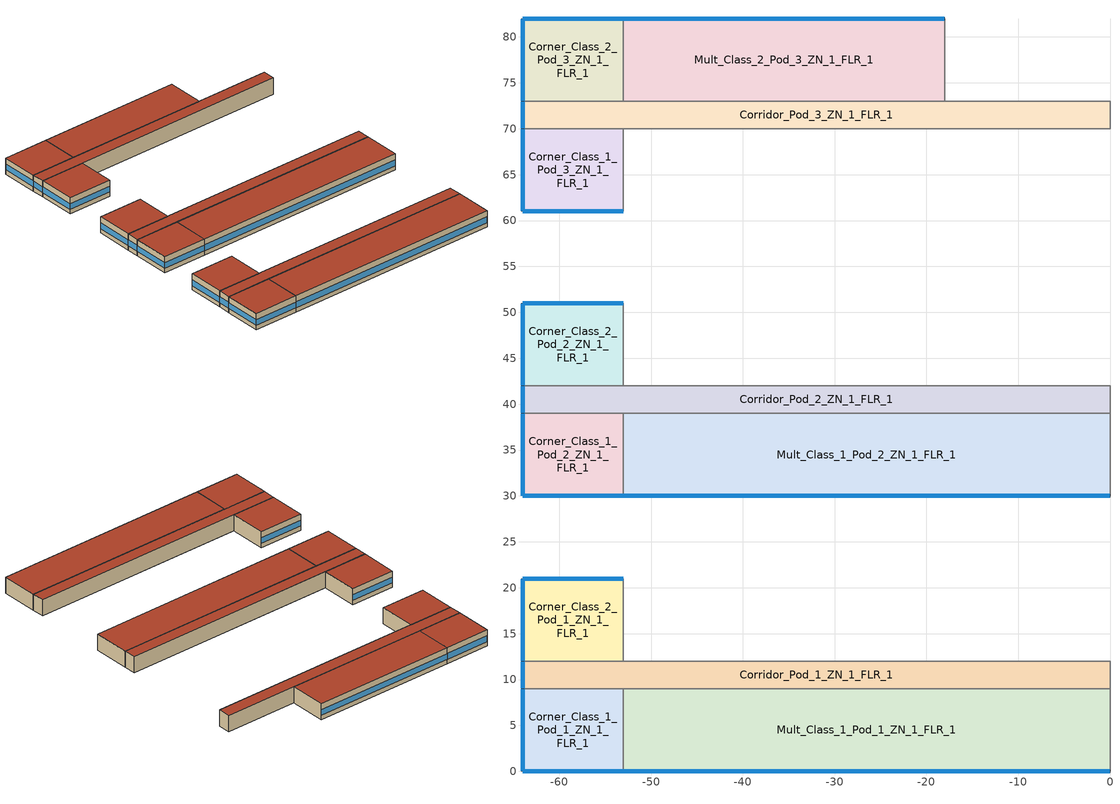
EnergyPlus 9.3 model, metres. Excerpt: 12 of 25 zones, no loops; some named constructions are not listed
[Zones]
Corner_Class_1_Pod_1_ZN_1_FLR_1
 floor ground (ext-slab): -64,9 -53,9 -53,0 -64,0 z0
 wall outside (Steel Frame Non-res Ext Wall): -64,9 -64,0 -53,0 z0:4
 wall to Mult_Class_1_Pod_1_ZN_1_FLR_1 (int-walls): -53,0 -53,9 z0:4
 wall to Corridor_Pod_1_ZN_1_FLR_1 (int-walls): -53,9 -64,9 z0:4
 window (Window Non-res Fixed): -63.95,0 -53.05,0 z1.1:2.51; -64,8.95 -64,0.05 z1.1:2.52
 roof outside (IEAD Non-res Roof): -64,0 -53,0 -53,9 -64,9 z4
Corner_Class_1_Pod_2_ZN_1_FLR_1
 floor ground (ext-slab): -64,39 -53,39 -53,30 -64,30 z0
 wall outside (Steel Frame Non-res Ext Wall): -64,39 -64,30 -53,30 z0:4
 wall to Mult_Class_1_Pod_2_ZN_1_FLR_1 (int-walls): -53,30 -53,39 z0:4
 wall to Corridor_Pod_2_ZN_1_FLR_1 (int-walls): -53,39 -64,39 z0:4
 window (Window Non-res Fixed): -63.95,30 -53.05,30 z1.1:2.51; -64,38.95 -64,30.05 z1.1:2.52
 roof outside (IEAD Non-res Roof): -64,30 -53,30 -53,39 -64,39 z4
Corner_Class_1_Pod_3_ZN_1_FLR_1
 floor ground (ext-slab): -64,70 -53,70 -53,61 -64,61 z0
 wall outside (Steel Frame Non-res Ext Wall): -64,70 -64,61 -53,61 z0:4
 wall to Mult_Class_1_Pod_3_ZN_1_FLR_1 (int-walls): -53,61 -53,70 z0:4
 wall to Corridor_Pod_3_ZN_1_FLR_1 (int-walls): -53,70 -64,70 z0:4
 window (Window Non-res Fixed): -63.95,61 -53.05,61 z1.1:2.51; -64,69.95 -64,61.05 z1.1:2.52
 roof outside (IEAD Non-res Roof): -64,61 -53,61 -53,70 -64,70 z4
Corner_Class_2_Pod_1_ZN_1_FLR_1
 floor ground (ext-slab): -64,21 -53,21 -53,12 -64,12 z0
 wall outside (Steel Frame Non-res Ext Wall): -53,21 -64,21 -64,12 z0:4
 wall to Corridor_Pod_1_ZN_1_FLR_1 (int-walls): -64,12 -53,12 z0:4
 wall to Mult_Class_2_Pod_1_ZN_1_FLR_1 (int-walls): -53,12 -53,21 z0:4
 window (Window Non-res Fixed): -53.05,21 -63.95,21 z1.1:2.51; -64,20.95 -64,12.05 z1.1:2.52
 roof outside (IEAD Non-res Roof): -64,12 -53,12 -53,21 -64,21 z4
Corner_Class_2_Pod_2_ZN_1_FLR_1
 floor ground (ext-slab): -64,51 -53,51 -53,42 -64,42 z0
 wall outside (Steel Frame Non-res Ext Wall): -53,51 -64,51 -64,42 z0:4
 wall to Corridor_Pod_2_ZN_1_FLR_1 (int-walls): -64,42 -53,42 z0:4
 wall to Mult_Class_2_Pod_2_ZN_1_FLR_1 (int-walls): -53,42 -53,51 z0:4
 window (Window Non-res Fixed): -53.05,51 -63.95,51 z1.1:2.51; -64,50.95 -64,42.05 z1.1:2.52
 roof outside (IEAD Non-res Roof): -64,42 -53,42 -53,51 -64,51 z4
Corner_Class_2_Pod_3_ZN_1_FLR_1
 floor ground (ext-slab): -64,82 -53,82 -53,73 -64,73 z0
 wall outside (Steel Frame Non-res Ext Wall): -53,82 -64,82 -64,73 z0:4
 wall to Corridor_Pod_3_ZN_1_FLR_1 (int-walls): -64,73 -53,73 z0:4
 wall to Mult_Class_2_Pod_3_ZN_1_FLR_1 (int-walls): -53,73 -53,82 z0:4
 window (Window Non-res Fixed): -53.05,82 -63.95,82 z1.1:2.51; -64,81.95 -64,73.05 z1.1:2.52
 roof outside (IEAD Non-res Roof): -64,73 -53,73 -53,82 -64,82 z4
Corridor_Pod_1_ZN_1_FLR_1
 floor ground (ext-slab): -64,12 0,12 0,9 -64,9 z0
 wall outside (Steel Frame Non-res Ext Wall): -64,12 -64,9 z0:4
 wall to Mult_Class_1_Pod_1_ZN_1_FLR_1 (int-walls): -53,9 0,9 z0:4
 wall to Main_Corridor_ZN_1_FLR_1 (int-walls): 0,9 0,12 z0:4
 wall to Mult_Class_2_Pod_1_ZN_1_FLR_1 (int-walls): 0,12 -53,12 z0:4
 window (Window Non-res Fixed): -64,11.95 -64,9.05 z1.1:2.55
 roof outside (IEAD Non-res Roof): -64,9 0,9 0,12 -64,12 z4
Corridor_Pod_2_ZN_1_FLR_1
 floor ground (ext-slab): -64,42 0,42 0,39 -64,39 z0
 wall outside (Steel Frame Non-res Ext Wall): -64,42 -64,39 z0:4
 wall to Mult_Class_1_Pod_2_ZN_1_FLR_1 (int-walls): -53,39 0,39 z0:4
 wall to Main_Corridor_ZN_1_FLR_1 (int-walls): 0,39 0,42 z0:4
 wall to Mult_Class_2_Pod_2_ZN_1_FLR_1 (int-walls): 0,42 -53,42 z0:4
 window (Window Non-res Fixed): -64,41.95 -64,39.05 z1.1:2.55
 roof outside (IEAD Non-res Roof): -64,39 0,39 0,42 -64,42 z4
Corridor_Pod_3_ZN_1_FLR_1
 floor ground (ext-slab): -64,73 0,73 0,70 -64,70 z0
 wall outside (Steel Frame Non-res Ext Wall): -64,73 -64,70 z0:4
 wall to Mult_Class_1_Pod_3_ZN_1_FLR_1 (int-walls): -53,70 0,70 z0:4
 wall to Library_Media_Center_ZN_1_FLR_1 (int-walls): 0,70 0,73 z0:4
 wall to Computer_Class_ZN_1_FLR_1 (int-walls): 0,73 -18,73 z0:4
 wall to Mult_Class_2_Pod_3_ZN_1_FLR_1 (int-walls): -18,73 -53,73 z0:4
 window (Window Non-res Fixed): -64,72.95 -64,70.05 z1.1:2.55
 roof outside (IEAD Non-res Roof): -64,70 0,70 0,73 -64,73 z4
Mult_Class_1_Pod_1_ZN_1_FLR_1
 floor ground (ext-slab): -53,9 0,9 0,0 -53,0 z0
 wall outside (Steel Frame Non-res Ext Wall): -53,0 0,0 z0:4
 wall to Lobby_ZN_1_FLR_1 (int-walls): 0,0 0,9 z0:4
 window (Window Non-res Fixed): -52.95,0 -0.05,0 z1.1:2.5
 roof outside (IEAD Non-res Roof): -53,0 0,0 0,9 -53,9 z4
Mult_Class_1_Pod_2_ZN_1_FLR_1
 floor ground (ext-slab): -53,39 0,39 0,30 -53,30 z0
 wall outside (Steel Frame Non-res Ext Wall): -53,30 0,30 z0:4
 wall to Main_Corridor_ZN_1_FLR_1 (int-walls): 0,30 0,39 z0:4
 window (Window Non-res Fixed): -52.95,30 -0.05,30 z1.1:2.5
 roof outside (IEAD Non-res Roof): -53,30 0,30 0,39 -53,39 z4
Mult_Class_2_Pod_3_ZN_1_FLR_1
 floor ground (ext-slab): -53,82 -18,82 -18,73 -53,73 z0
 wall outside (Steel Frame Non-res Ext Wall): -18,82 -53,82 z0:4
 wall to Computer_Class_ZN_1_FLR_1 (int-walls): -18,73 -18,82 z0:4
 window (Window Non-res Fixed): -18.05,82 -52.95,82 z1.1:2.5
 roof outside (IEAD Non-res Roof): -53,73 -18,73 -18,82 -53,82 z4
[EnergyManagementSystem:Program]
Calculate_Temperatures: Set TOTAL_COOL_V = 0.0; Set TOTAL_HEAT_V = 0.0; Set C_SET = 0.0; Set H_SET = 0.0; Set C_CUR = 0.0; Set H_CUR = 0.0; Set Total_V = 27484.00; Set Controlled_V = 27484.00; IF (BATH_ZN_1_FLR_1_H > 0); Set H_SET = H_SET + H1 * BATH_ZN_1_FLR_1_V; Set H_CUR = H_CUR + BATH_ZN_1_FLR_1_T * BATH_ZN_1_FLR_1_V; Set TOTAL_HEAT_V = TOTAL_HEAT_V + BATH_ZN_1_FLR_1_V; ENDIF; IF (BATH_ZN_1_FLR_1_C > 0); Set C_SET = C_SET + C1 * BATH_ZN_1_FLR_1_V; Set C_CUR = C_CUR + BATH_ZN_1_FLR_1_T * BATH_ZN_1_FLR_1_V; Set TOTAL_COOL_V = TOTAL_COOL_V + BATH_ZN_1_FLR_1_V; ENDIF; IF (CAFETERIA_ZN_1_FLR_1_H > 0); Set H_SET = H_SET + H2 * CAFETERIA_ZN_1_FLR_1_V; Set H_CUR = H_CUR + CAFETERIA_ZN_1_FLR_1_T * CAFETERIA_ZN_1_FLR_1_V; Set TOTAL_HEAT_V = TOTAL_HEAT_V + CAFETERIA_ZN_1_FLR_1_V; ENDIF; IF (CAFETERIA_ZN_1_FLR_1_C > 0); Set C_SET = C_SET + C2 * CAFETERIA_ZN_1_FLR_1_V; Set C_CUR = C_CUR + CAFETERIA_ZN_1_FLR_1_T * CAFETERIA_ZN_1_FLR_1_V; Set TOTAL_COOL_V = TOTAL_COOL_V + CAFETERIA_ZN_1_FLR_1_V; ENDIF; IF (COMPUTER_CLASS_ZN_1_FLR_1_H > 0); Set H_SET = H_SET + H2 * COMPUTER_CLASS_ZN_1_FLR_1_V; Set H_CUR = H_CUR + COMPUTER_CLASS_ZN_1_FLR_1_T * COMPUTER_CLASS_ZN_1_FLR_1_V; Set TOTAL_HEAT_V = TOTAL_HEAT_V + COMPUTER_CLASS_ZN_1_FLR_1_V; ENDIF; IF (COMPUTER_CLASS_ZN_1_FLR_1_C > 0); Set C_SET = C_SET + C2 * COMPUTER_CLASS_ZN_1_FLR_1_V; Set C_CUR = C_CUR + COMPUTER_CLASS_ZN_1_FLR_1_T * COMPUTER_CLASS_ZN_1_FLR_1_V; Set TOTAL_COOL_V = TOTAL_COOL_V + COMPUTER_CLASS_ZN_1_FLR_1_V; ENDIF; IF (CORNER_CLASS_1_POD_1_ZN_1_FLR_1_H > 0); Set H_SET = H_SET + H2 * CORNER_CLASS_1_POD_1_ZN_1_FLR_1_V; Set H_CUR = H_CUR + CORNER_CLASS_1_POD_1_ZN_1_FLR_1_T * CORNER_CLASS_1_POD_1_ZN_1_FLR_1_V; Set TOTAL_HEAT_V = TOTAL_HEAT_V + CORNER_CLASS_1_POD_1_ZN_1_FLR_1_V; ENDIF; IF (CORNER_CLASS_1_POD_1_ZN_1_FLR_1_C > 0); Set C_SET = C_SET + C2 * CORNER_CLASS_1_POD_1_ZN_1_FLR_1_V; Set C_CUR = C_CUR + CORNER_CLASS_1_POD_1_ZN_1_FLR_1_T * CORNER_CLASS_1_POD_1_ZN_1_FLR_1_V; Set TOTAL_COOL_V = TOTAL_COOL_V + CORNER_CLASS_1_POD_1_ZN_1_FLR_1_V; ENDIF; IF (CORNER_CLASS_1_POD_2_ZN_1_FLR_1_H > 0); Set H_SET = H_SET + H2 * CORNER_CLASS_1_POD_2_ZN_1_FLR_1_V; Set H_CUR = H_CUR + CORNER_CLASS_1_POD_2_ZN_1_FLR_1_T * CORNER_CLASS_1_POD_2_ZN_1_FLR_1_V; Set TOTAL_HEAT_V = TOTAL_HEAT_V + CORNER_CLASS_1_POD_2_ZN_1_FLR_1_V; ENDIF; IF (CORNER_CLASS_1_POD_2_ZN_1_FLR_1_C > 0); Set C_SET = C_SET + C2 * CORNER_CLASS_1_POD_2_ZN_1_FLR_1_V; Set C_CUR = C_CUR + CORNER_CLASS_1_POD_2_ZN_1_FLR_1_T * CORNER_CLASS_1_POD_2_ZN_1_FLR_1_V; Set TOTAL_COOL_V = TOTAL_COOL_V + CORNER_CLASS_1_POD_2_ZN_1_FLR_1_V; ENDIF; IF (CORNER_CLASS_1_POD_3_ZN_1_FLR_1_H > 0); Set H_SET = H_SET + H2 * CORNER_CLASS_1_POD_3_ZN_1_FLR_1_V; Set H_CUR = H_CUR + CORNER_CLASS_1_POD_3_ZN_1_FLR_1_T * CORNER_CLASS_1_POD_3_ZN_1_FLR_1_V; Set TOTAL_HEAT_V = TOTAL_HEAT_V + CORNER_CLASS_1_POD_3_ZN_1_FLR_1_V; ENDIF; IF (CORNER_CLASS_1_POD_3_ZN_1_FLR_1_C > 0); Set C_SET = C_SET + C2 * CORNER_CLASS_1_POD_3_ZN_1_FLR_1_V; Set C_CUR = C_CUR + CORNER_CLASS_1_POD_3_ZN_1_FLR_1_T * CORNER_CLASS_1_POD_3_ZN_1_FLR_1_V; Set TOTAL_COOL_V = TOTAL_COOL_V + CORNER_CLASS_1_POD_3_ZN_1_FLR_1_V; ENDIF; IF (CORNER_CLASS_2_POD_1_ZN_1_FLR_1_H > 0); Set H_SET = H_SET + H2 * CORNER_CLASS_2_POD_1_ZN_1_FLR_1_V; Set H_CUR = H_CUR + CORNER_CLASS_2_POD_1_ZN_1_FLR_1_T * CORNER_CLASS_2_POD_1_ZN_1_FLR_1_V; Set TOTAL_HEAT_V = TOTAL_HEAT_V + CORNER_CLASS_2_POD_1_ZN_1_FLR_1_V; ENDIF; IF (CORNER_CLASS_2_POD_1_ZN_1_FLR_1_C > 0); Set C_SET = C_SET + C2 * CORNER_CLASS_2_POD_1_ZN_1_FLR_1_V; Set C_CUR = C_CUR + CORNER_CLASS_2_POD_1_ZN_1_FLR_1_T * CORNER_CLASS_2_POD_1_ZN_1_FLR_1_V; Set TOTAL_COOL_V = TOTAL_COOL_V + CORNER_CLASS_2_POD_1_ZN_1_FLR_1_V; ENDIF; IF (CORNER_CLASS_2_POD_2_ZN_1_FLR_1_H > 0); Set H_SET = H_SET + H2 * CORNER_CLASS_2_POD_2_ZN_1_FLR_1_V; Set H_CUR = H_CUR + CORNER_CLASS_2_POD_2_ZN_1_FLR_1_T * CORNER_CLASS_2_POD_2_ZN_1_FLR_1_V; Set TOTAL_HEAT_V = TOTAL_HEAT_V + CORNER_CLASS_2_POD_2_ZN_1_FLR_1_V; ENDIF; IF (CORNER_CLASS_2_POD_2_ZN_1_FLR_1_C > 0); Set C_SET = C_SET + C2 * CORNER_CLASS_2_POD_2_ZN_1_FLR_1_V; Set C_CUR = C_CUR + CORNER_CLASS_2_POD_2_ZN_1_FLR_1_T * CORNER_CLASS_2_POD_2_ZN_1_FLR_1_V; Set TOTAL_COOL_V = TOTAL_COOL_V + CORNER_CLASS_2_POD_2_ZN_1_FLR_1_V; ENDIF; IF (CORNER_CLASS_2_POD_3_ZN_1_FLR_1_H > 0); Set H_SET = H_SET + H2 * CORNER_CLASS_2_POD_3_ZN_1_FLR_1_V; Set H_CUR = H_CUR + CORNER_CLASS_2_POD_3_ZN_1_FLR_1_T * CORNER_CLASS_2_POD_3_ZN_1_FLR_1_V; Set TOTAL_HEAT_V = TOTAL_HEAT_V + CORNER_CLASS_2_POD_3_ZN_1_FLR_1_V; ENDIF; IF (CORNER_CLASS_2_POD_3_ZN_1_FLR_1_C > 0); Set C_SET = C_SET + C2 * CORNER_CLASS_2_POD_3_ZN_1_FLR_1_V; Set C_CUR = C_CUR + CORNER_CLASS_2_POD_3_ZN_1_FLR_1_T * CORNER_CLASS_2_POD_3_ZN_1_FLR_1_V; Set TOTAL_COOL_V = TOTAL_COOL_V + CORNER_CLASS_2_POD_3_ZN_1_FLR_1_V; ENDIF; IF (CORRIDOR_POD_1_ZN_1_FLR_1_H > 0); Set H_SET = H_SET + H1 * CORRIDOR_POD_1_ZN_1_FLR_1_V; Set H_CUR = H_CUR + CORRIDOR_POD_1_ZN_1_FLR_1_T * CORRIDOR_POD_1_ZN_1_FLR_1_V; Set TOTAL_HEAT_V = TOTAL_HEAT_V + CORRIDOR_POD_1_ZN_1_FLR_1_V; ENDIF; IF (CORRIDOR_POD_1_ZN_1_FLR_1_C > 0); Set C_SET = C_SET + C1 * CORRIDOR_POD_1_ZN_1_FLR_1_V; Set C_CUR = C_CUR + CORRIDOR_POD_1_ZN_1_FLR_1_T * CORRIDOR_POD_1_ZN_1_FLR_1_V; Set TOTAL_COOL_V = TOTAL_COOL_V + CORRIDOR_POD_1_ZN_1_FLR_1_V; ENDIF; IF (CORRIDOR_POD_2_ZN_1_FLR_1_H > 0); Set H_SET = H_SET + H1 * CORRIDOR_POD_2_ZN_1_FLR_1_V; Set H_CUR = H_CUR + CORRIDOR_POD_2_ZN_1_FLR_1_T * CORRIDOR_POD_2_ZN_1_FLR_1_V; Set TOTAL_HEAT_V = TOTAL_HEAT_V + CORRIDOR_POD_2_ZN_1_FLR_1_V; ENDIF; IF (CORRIDOR_POD_2_ZN_1_FLR_1_C > 0); Set C_SET = C_SET + C1 * CORRIDOR_POD_2_ZN_1_FLR_1_V; Set C_CUR = C_CUR + CORRIDOR_POD_2_ZN_1_FLR_1_T * CORRIDOR_POD_2_ZN_1_FLR_1_V; Set TOTAL_COOL_V = TOTAL_COOL_V + CORRIDOR_POD_2_ZN_1_FLR_1_V; ENDIF; IF (CORRIDOR_POD_3_ZN_1_FLR_1_H > 0); Set H_SET = H_SET + H1 * CORRIDOR_POD_3_ZN_1_FLR_1_V; Set H_CUR = H_CUR + CORRIDOR_POD_3_ZN_1_FLR_1_T * CORRIDOR_POD_3_ZN_1_FLR_1_V; Set TOTAL_HEAT_V = TOTAL_HEAT_V + CORRIDOR_POD_3_ZN_1_FLR_1_V; ENDIF; IF (CORRIDOR_POD_3_ZN_1_FLR_1_C > 0); Set C_SET = C_SET + C1 * CORRIDOR_POD_3_ZN_1_FLR_1_V; Set C_CUR = C_CUR + CORRIDOR_POD_3_ZN_1_FLR_1_T * CORRIDOR_POD_3_ZN_1_FLR_1_V; Set TOTAL_COOL_V = TOTAL_COOL_V + CORRIDOR_POD_3_ZN_1_FLR_1_V; ENDIF; IF (GYM_ZN_1_FLR_1_H > 0); Set H_SET = H_SET + H2 * GYM_ZN_1_FLR_1_V; Set H_CUR = H_CUR + GYM_ZN_1_FLR_1_T * GYM_ZN_1_FLR_1_V; Set TOTAL_HEAT_V = TOTAL_HEAT_V + GYM_ZN_1_FLR_1_V; ENDIF; IF (GYM_ZN_1_FLR_1_C > 0); Set C_SET = C_SET + C2 * GYM_ZN_1_FLR_1_V; Set C_CUR = C_CUR + GYM_ZN_1_FLR_1_T * GYM_ZN_1_FLR_1_V; Set TOTAL_COOL_V = TOTAL_COOL_V + GYM_ZN_1_FLR_1_V; ENDIF; IF (KITCHEN_ZN_1_FLR_1_H > 0); Set H_SET = H_SET + H1 * KITCHEN_ZN_1_FLR_1_V; Set H_CUR = H_CUR + KITCHEN_ZN_1_FLR_1_T * KITCHEN_ZN_1_FLR_1_V; Set TOTAL_HEAT_V = TOTAL_HEAT_V + KITCHEN_ZN_1_FLR_1_V; ENDIF; IF (KITCHEN_ZN_1_FLR_1_C > 0); Set C_SET = C_SET + C1 * KITCHEN_ZN_1_FLR_1_V; Set C_CUR = C_CUR + KITCHEN_ZN_1_FLR_1_T * KITCHEN_ZN_1_FLR_1_V; Set TOTAL_COOL_V = TOTAL_COOL_V + KITCHEN_ZN_1_FLR_1_V; ENDIF; IF (LIBRARY_MEDIA_CENTER_ZN_1_FLR_1_H > 0); Set H_SET = H_SET + H2 * LIBRARY_MEDIA_CENTER_ZN_1_FLR_1_V; Set H_CUR = H_CUR + LIBRARY_MEDIA_CENTER_ZN_1_FLR_1_T * LIBRARY_MEDIA_CENTER_ZN_1_FLR_1_V; Set TOTAL_HEAT_V = TOTAL_HEAT_V + LIBRARY_MEDIA_CENTER_ZN_1_FLR_1_V; ENDIF; IF (LIBRARY_MEDIA_CENTER_ZN_1_FLR_1_C > 0); Set C_SET = C_SET + C2 * LIBRARY_MEDIA_CENTER_ZN_1_FLR_1_V; Set C_CUR = C_CUR + LIBRARY_MEDIA_CENTER_ZN_1_FLR_1_T * LIBRARY_MEDIA_CENTER_ZN_1_FLR_1_V; Set TOTAL_COOL_V = TOTAL_COOL_V + LIBRARY_MEDIA_CENTER_ZN_1_FLR_1_V; ENDIF; IF (LOBBY_ZN_1_FLR_1_H > 0); Set H_SET = H_SET + H2 * LOBBY_ZN_1_FLR_1_V; Set H_CUR = H_CUR + LOBBY_ZN_1_FLR_1_T * LOBBY_ZN_1_FLR_1_V; Set TOTAL_HEAT_V = TOTAL_HEAT_V + LOBBY_ZN_1_FLR_1_V; ENDIF; IF (LOBBY_ZN_1_FLR_1_C > 0); Set C_SET = C_SET + C2 * LOBBY_ZN_1_FLR_1_V; Set C_CUR = C_CUR + LOBBY_ZN_1_FLR_1_T * LOBBY_ZN_1_FLR_1_V; Set TOTAL_COOL_V = TOTAL_COOL_V + LOBBY_ZN_1_FLR_1_V; ENDIF; IF (MAIN_CORRIDOR_ZN_1_FLR_1_H > 0); Set H_SET = H_SET + H1 * MAIN_CORRIDOR_ZN_1_FLR_1_V; Set H_CUR = H_CUR + MAIN_CORRIDOR_ZN_1_FLR_1_T * MAIN_CORRIDOR_ZN_1_FLR_1_V; Set TOTAL_HEAT_V = TOTAL_HEAT_V + MAIN_CORRIDOR_ZN_1_FLR_1_V; ENDIF; IF (MAIN_CORRIDOR_ZN_1_FLR_1_C > 0); Set C_SET = C_SET + C1 * MAIN_CORRIDOR_ZN_1_FLR_1_V; Set C_CUR = C_CUR + MAIN_CORRIDOR_ZN_1_FLR_1_T * MAIN_CORRIDOR_ZN_1_FLR_1_V; Set TOTAL_COOL_V = TOTAL_COOL_V + MAIN_CORRIDOR_ZN_1_FLR_1_V; ENDIF; IF (MECH_ZN_1_FLR_1_H > 0); Set H_SET = H_SET + H1 * MECH_ZN_1_FLR_1_V; Set H_CUR = H_CUR + MECH_ZN_1_FLR_1_T * MECH_ZN_1_FLR_1_V; Set TOTAL_HEAT_V = TOTAL_HEAT_V + MECH_ZN_1_FLR_1_V; ENDIF; IF (MECH_ZN_1_FLR_1_C > 0); Set C_SET = C_SET + C1 * MECH_ZN_1_FLR_1_V; Set C_CUR = C_CUR + MECH_ZN_1_FLR_1_T * MECH_ZN_1_FLR_1_V; Set TOTAL_COOL_V = TOTAL_COOL_V + MECH_ZN_1_FLR_1_V; ENDIF; IF (MULT_CLASS_1_POD_1_ZN_1_FLR_1_H > 0); Set H_SET = H_SET + H2 * MULT_CLASS_1_POD_1_ZN_1_FLR_1_V; Set H_CUR = H_CUR + MULT_CLASS_1_POD_1_ZN_1_FLR_1_T * MULT_CLASS_1_POD_1_ZN_1_FLR_1_V; Set TOTAL_HEAT_V = TOTAL_HEAT_V + MULT_CLASS_1_POD_1_ZN_1_FLR_1_V; ENDIF; IF (MULT_CLASS_1_POD_1_ZN_1_FLR_1_C > 0); Set C_SET = C_SET + C2 * MULT_CLASS_1_POD_1_ZN_1_FLR_1_V; Set C_CUR = C_CUR + MULT_CLASS_1_POD_1_ZN_1_FLR_1_T * MULT_CLASS_1_POD_1_ZN_1_FLR_1_V; Set TOTAL_COOL_V = TOTAL_COOL_V + MULT_CLASS_1_POD_1_ZN_1_FLR_1_V; ENDIF; IF (MULT_CLASS_1_POD_2_ZN_1_FLR_1_H > 0); Set H_SET = H_SET + H2 * MULT_CLASS_1_POD_2_ZN_1_FLR_1_V; Set H_CUR = H_CUR + MULT_CLASS_1_POD_2_ZN_1_FLR_1_T * MULT_CLASS_1_POD_2_ZN_1_FLR_1_V; Set TOTAL_HEAT_V = TOTAL_HEAT_V + MULT_CLASS_1_POD_2_ZN_1_FLR_1_V; ENDIF; IF (MULT_CLASS_1_POD_2_ZN_1_FLR_1_C > 0); Set C_SET = C_SET + C2 * MULT_CLASS_1_POD_2_ZN_1_FLR_1_V; Set C_CUR = C_CUR + MULT_CLASS_1_POD_2_ZN_1_FLR_1_T * MULT_CLASS_1_POD_2_ZN_1_FLR_1_V; Set TOTAL_COOL_V = TOTAL_COOL_V + MULT_CLASS_1_POD_2_ZN_1_FLR_1_V; ENDIF; IF (MULT_CLASS_1_POD_3_ZN_1_FLR_1_H > 0); Set H_SET = H_SET + H2 * MULT_CLASS_1_POD_3_ZN_1_FLR_1_V; Set H_CUR = H_CUR + MULT_CLASS_1_POD_3_ZN_1_FLR_1_T * MULT_CLASS_1_POD_3_ZN_1_FLR_1_V; Set TOTAL_HEAT_V = TOTAL_HEAT_V + MULT_CLASS_1_POD_3_ZN_1_FLR_1_V; ENDIF; IF (MULT_CLASS_1_POD_3_ZN_1_FLR_1_C > 0); Set C_SET = C_SET + C2 * MULT_CLASS_1_POD_3_ZN_1_FLR_1_V; Set C_CUR = C_CUR + MULT_CLASS_1_POD_3_ZN_1_FLR_1_T * MULT_CLASS_1_POD_3_ZN_1_FLR_1_V; Set TOTAL_COOL_V = TOTAL_COOL_V + MULT_CLASS_1_POD_3_ZN_1_FLR_1_V; ENDIF; IF (MULT_CLASS_2_POD_1_ZN_1_FLR_1_H > 0); Set H_SET = H_SET + H2 * MULT_CLASS_2_POD_1_ZN_1_FLR_1_V; Set H_CUR = H_CUR + MULT_CLASS_2_POD_1_ZN_1_FLR_1_T * MULT_CLASS_2_POD_1_ZN_1_FLR_1_V; Set TOTAL_HEAT_V = TOTAL_HEAT_V + MULT_CLASS_2_POD_1_ZN_1_FLR_1_V; ENDIF; IF (MULT_CLASS_2_POD_1_ZN_1_FLR_1_C > 0); Set C_SET = C_SET + C2 * MULT_CLASS_2_POD_1_ZN_1_FLR_1_V; Set C_CUR = C_CUR + MULT_CLASS_2_POD_1_ZN_1_FLR_1_T * MULT_CLASS_2_POD_1_ZN_1_FLR_1_V; Set TOTAL_COOL_V = TOTAL_COOL_V + MULT_CLASS_2_POD_1_ZN_1_FLR_1_V; ENDIF; IF (MULT_CLASS_2_POD_2_ZN_1_FLR_1_H > 0); Set H_SET = H_SET + H2 * MULT_CLASS_2_POD_2_ZN_1_FLR_1_V; Set H_CUR = H_CUR + MULT_CLASS_2_POD_2_ZN_1_FLR_1_T * MULT_CLASS_2_POD_2_ZN_1_FLR_1_V; Set TOTAL_HEAT_V = TOTAL_HEAT_V + MULT_CLASS_2_POD_2_ZN_1_FLR_1_V; ENDIF; IF (MULT_CLASS_2_POD_2_ZN_1_FLR_1_C > 0); Set C_SET = C_SET + C2 * MULT_CLASS_2_POD_2_ZN_1_FLR_1_V; Set C_CUR = C_CUR + MULT_CLASS_2_POD_2_ZN_1_FLR_1_T * MULT_CLASS_2_POD_2_ZN_1_FLR_1_V; Set TOTAL_COOL_V = TOTAL_COOL_V + MULT_CLASS_2_POD_2_ZN_1_FLR_1_V; ENDIF; IF (MULT_CLASS_2_POD_3_ZN_1_FLR_1_H > 0); Set H_SET = H_SET + H2 * MULT_CLASS_2_POD_3_ZN_1_FLR_1_V; Set H_CUR = H_CUR + MULT_CLASS_2_POD_3_ZN_1_FLR_1_T * MULT_CLASS_2_POD_3_ZN_1_FLR_1_V; Set TOTAL_HEAT_V = TOTAL_HEAT_V + MULT_CLASS_2_POD_3_ZN_1_FLR_1_V; ENDIF; IF (MULT_CLASS_2_POD_3_ZN_1_FLR_1_C > 0); Set C_SET = C_SET + C2 * MULT_CLASS_2_POD_3_ZN_1_FLR_1_V; Set C_CUR = C_CUR + MULT_CLASS_2_POD_3_ZN_1_FLR_1_T * MULT_CLASS_2_POD_3_ZN_1_FLR_1_V; Set TOTAL_COOL_V = TOTAL_COOL_V + MULT_CLASS_2_POD_3_ZN_1_FLR_1_V; ENDIF; IF (OFFICES_ZN_1_FLR_1_H > 0); Set H_SET = H_SET + H2 * OFFICES_ZN_1_FLR_1_V; Set H_CUR = H_CUR + OFFICES_ZN_1_FLR_1_T * OFFICES_ZN_1_FLR_1_V; Set TOTAL_HEAT_V = TOTAL_HEAT_V + OFFICES_ZN_1_FLR_1_V; ENDIF; IF (OFFICES_ZN_1_FLR_1_C > 0); Set C_SET = C_SET + C2 * OFFICES_ZN_1_FLR_1_V; Set C_CUR = C_CUR + OFFICES_ZN_1_FLR_1_T * OFFICES_ZN_1_FLR_1_V; Set TOTAL_COOL_V = TOTAL_COOL_V + OFFICES_ZN_1_FLR_1_V; ENDIF; Set T_CUR = 0; Set T_CUR = T_CUR + BATH_ZN_1_FLR_1_T * BATH_ZN_1_FLR_1_V; Set T_CUR = T_CUR + CAFETERIA_ZN_1_FLR_1_T * CAFETERIA_ZN_1_FLR_1_V; Set T_CUR = T_CUR + COMPUTER_CLASS_ZN_1_FLR_1_T * COMPUTER_CLASS_ZN_1_FLR_1_V; Set T_CUR = T_CUR + CORNER_CLASS_1_POD_1_ZN_1_FLR_1_T * CORNER_CLASS_1_POD_1_ZN_1_FLR_1_V; Set T_CUR = T_CUR + CORNER_CLASS_1_POD_2_ZN_1_FLR_1_T * CORNER_CLASS_1_POD_2_ZN_1_FLR_1_V; Set T_CUR = T_CUR + CORNER_CLASS_1_POD_3_ZN_1_FLR_1_T * CORNER_CLASS_1_POD_3_ZN_1_FLR_1_V; Set T_CUR = T_CUR + CORNER_CLASS_2_POD_1_ZN_1_FLR_1_T * CORNER_CLASS_2_POD_1_ZN_1_FLR_1_V; Set T_CUR = T_CUR + CORNER_CLASS_2_POD_2_ZN_1_FLR_1_T * CORNER_CLASS_2_POD_2_ZN_1_FLR_1_V; Set T_CUR = T_CUR + CORNER_CLASS_2_POD_3_ZN_1_FLR_1_T * CORNER_CLASS_2_POD_3_ZN_1_FLR_1_V; Set T_CUR = T_CUR + CORRIDOR_POD_1_ZN_1_FLR_1_T * CORRIDOR_POD_1_ZN_1_FLR_1_V; Set T_CUR = T_CUR + CORRIDOR_POD_2_ZN_1_FLR_1_T * CORRIDOR_POD_2_ZN_1_FLR_1_V; Set T_CUR = T_CUR + CORRIDOR_POD_3_ZN_1_FLR_1_T * CORRIDOR_POD_3_ZN_1_FLR_1_V; Set T_CUR = T_CUR + GYM_ZN_1_FLR_1_T * GYM_ZN_1_FLR_1_V; Set T_CUR = T_CUR + KITCHEN_ZN_1_FLR_1_T * KITCHEN_ZN_1_FLR_1_V; Set T_CUR = T_CUR + LIBRARY_MEDIA_CENTER_ZN_1_FLR_1_T * LIBRARY_MEDIA_CENTER_ZN_1_FLR_1_V; Set T_CUR = T_CUR + LOBBY_ZN_1_FLR_1_T * LOBBY_ZN_1_FLR_1_V; Set T_CUR = T_CUR + MAIN_CORRIDOR_ZN_1_FLR_1_T * MAIN_CORRIDOR_ZN_1_FLR_1_V; Set T_CUR = T_CUR + MECH_ZN_1_FLR_1_T * MECH_ZN_1_FLR_1_V; Set T_CUR = T_CUR + MULT_CLASS_1_POD_1_ZN_1_FLR_1_T * MULT_CLASS_1_POD_1_ZN_1_FLR_1_V; Set T_CUR = T_CUR + MULT_CLASS_1_POD_2_ZN_1_FLR_1_T * MULT_CLASS_1_POD_2_ZN_1_FLR_1_V; Set T_CUR = T_CUR + MULT_CLASS_1_POD_3_ZN_1_FLR_1_T * MULT_CLASS_1_POD_3_ZN_1_FLR_1_V; Set T_CUR = T_CUR + MULT_CLASS_2_POD_1_ZN_1_FLR_1_T * MULT_CLASS_2_POD_1_ZN_1_FLR_1_V; Set T_CUR = T_CUR + MULT_CLASS_2_POD_2_ZN_1_FLR_1_T * MULT_CLASS_2_POD_2_ZN_1_FLR_1_V; Set T_CUR = T_CUR + MULT_CLASS_2_POD_3_ZN_1_FLR_1_T * MULT_CLASS_2_POD_3_ZN_1_FLR_1_V; Set T_CUR = T_CUR + OFFICES_ZN_1_FLR_1_T * OFFICES_ZN_1_FLR_1_V; Set T_CUR = T_CUR/Controlled_V*9.0/5.0+32.0; Set Schedule_Cooling_Temperature = 0.0; Set T_Cooling = 0; Set T_Cooling = T_Cooling + C1 * BATH_ZN_1_FLR_1_V; Set Schedule_Cooling_Temperature = Schedule_Cooling_Temperature + C1_NOM * BATH_ZN_1_FLR_1_V; Set T_Cooling = T_Cooling + C2 * CAFETERIA_ZN_1_FLR_1_V; Set Schedule_Cooling_Temperature = Schedule_Cooling_Temperature + C2_NOM * CAFETERIA_ZN_1_FLR_1_V; Set T_Cooling = T_Cooling + C2 * COMPUTER_CLASS_ZN_1_FLR_1_V; Set Schedule_Cooling_Temperature = Schedule_Cooling_Temperature + C2_NOM * COMPUTER_CLASS_ZN_1_FLR_1_V; Set T_Cooling = T_Cooling + C2 * CORNER_CLASS_1_POD_1_ZN_1_FLR_1_V; Set Schedule_Cooling_Temperature = Schedule_Cooling_Temperature + C2_NOM * CORNER_CLASS_1_POD_1_ZN_1_FLR_1_V; Set T_Cooling = T_Cooling + C2 * CORNER_CLASS_1_POD_2_ZN_1_FLR_1_V; Set Schedule_Cooling_Temperature = Schedule_Cooling_Temperature + C2_NOM * CORNER_CLASS_1_POD_2_ZN_1_FLR_1_V; Set T_Cooling = T_Cooling + C2 * CORNER_CLASS_1_POD_3_ZN_1_FLR_1_V; Set Schedule_Cooling_Temperature = Schedule_Cooling_Temperature + C2_NOM * CORNER_CLASS_1_POD_3_ZN_1_FLR_1_V; Set T_Cooling = T_Cooling + C2 * CORNER_CLASS_2_POD_1_ZN_1_FLR_1_V; Set Schedule_Cooling_Temperature = Schedule_Cooling_Temperature + C2_NOM * CORNER_CLASS_2_POD_1_ZN_1_FLR_1_V; Set T_Cooling = T_Cooling + C2 * CORNER_CLASS_2_POD_2_ZN_1_FLR_1_V; Set Schedule_Cooling_Temperature = Schedule_Cooling_Temperature + C2_NOM * CORNER_CLASS_2_POD_2_ZN_1_FLR_1_V; Set T_Cooling = T_Cooling + C2 * CORNER_CLASS_2_POD_3_ZN_1_FLR_1_V; Set Schedule_Cooling_Temperature = Schedule_Cooling_Temperature + C2_NOM * CORNER_CLASS_2_POD_3_ZN_1_FLR_1_V; Set T_Cooling = T_Cooling + C1 * CORRIDOR_POD_1_ZN_1_FLR_1_V; Set Schedule_Cooling_Temperature = Schedule_Cooling_Temperature + C1_NOM * CORRIDOR_POD_1_ZN_1_FLR_1_V; Set T_Cooling = T_Cooling + C1 * CORRIDOR_POD_2_ZN_1_FLR_1_V; Set Schedule_Cooling_Temperature = Schedule_Cooling_Temperature + C1_NOM * CORRIDOR_POD_2_ZN_1_FLR_1_V; Set T_Cooling = T_Cooling + C1 * CORRIDOR_POD_3_ZN_1_FLR_1_V; Set Schedule_Cooling_Temperature = Schedule_Cooling_Temperature + C1_NOM * CORRIDOR_POD_3_ZN_1_FLR_1_V; Set T_Cooling = T_Cooling + C2 * GYM_ZN_1_FLR_1_V; Set Schedule_Cooling_Temperature = Schedule_Cooling_Temperature + C2_NOM * GYM_ZN_1_FLR_1_V; Set T_Cooling = T_Cooling + C1 * KITCHEN_ZN_1_FLR_1_V; Set Schedule_Cooling_Temperature = Schedule_Cooling_Temperature + C1_NOM * KITCHEN_ZN_1_FLR_1_V; Set T_Cooling = T_Cooling + C2 * LIBRARY_MEDIA_CENTER_ZN_1_FLR_1_V; Set Schedule_Cooling_Temperature = Schedule_Cooling_Temperature + C2_NOM * LIBRARY_MEDIA_CENTER_ZN_1_FLR_1_V; Set T_Cooling = T_Cooling + C2 * LOBBY_ZN_1_FLR_1_V; Set Schedule_Cooling_Temperature = Schedule_Cooling_Temperature + C2_NOM * LOBBY_ZN_1_FLR_1_V; Set T_Cooling = T_Cooling + C1 * MAIN_CORRIDOR_ZN_1_FLR_1_V; Set Schedule_Cooling_Temperature = Schedule_Cooling_Temperature + C1_NOM * MAIN_CORRIDOR_ZN_1_FLR_1_V; Set T_Cooling = T_Cooling + C1 * MECH_ZN_1_FLR_1_V; Set Schedule_Cooling_Temperature = Schedule_Cooling_Temperature + C1_NOM * MECH_ZN_1_FLR_1_V; Set T_Cooling = T_Cooling + C2 * MULT_CLASS_1_POD_1_ZN_1_FLR_1_V; Set Schedule_Cooling_Temperature = Schedule_Cooling_Temperature + C2_NOM * MULT_CLASS_1_POD_1_ZN_1_FLR_1_V; Set T_Cooling = T_Cooling + C2 * MULT_CLASS_1_POD_2_ZN_1_FLR_1_V; Set Schedule_Cooling_Temperature = Schedule_Cooling_Temperature + C2_NOM * MULT_CLASS_1_POD_2_ZN_1_FLR_1_V; Set T_Cooling = T_Cooling + C2 * MULT_CLASS_1_POD_3_ZN_1_FLR_1_V; Set Schedule_Cooling_Temperature = Schedule_Cooling_Temperature + C2_NOM * MULT_CLASS_1_POD_3_ZN_1_FLR_1_V; Set T_Cooling = T_Cooling + C2 * MULT_CLASS_2_POD_1_ZN_1_FLR_1_V; Set Schedule_Cooling_Temperature = Schedule_Cooling_Temperature + C2_NOM * MULT_CLASS_2_POD_1_ZN_1_FLR_1_V; Set T_Cooling = T_Cooling + C2 * MULT_CLASS_2_POD_2_ZN_1_FLR_1_V; Set Schedule_Cooling_Temperature = Schedule_Cooling_Temperature + C2_NOM * MULT_CLASS_2_POD_2_ZN_1_FLR_1_V; Set T_Cooling = T_Cooling + C2 * MULT_CLASS_2_POD_3_ZN_1_FLR_1_V; Set Schedule_Cooling_Temperature = Schedule_Cooling_Temperature + C2_NOM * MULT_CLASS_2_POD_3_ZN_1_FLR_1_V; Set T_Cooling = T_Cooling + C2 * OFFICES_ZN_1_FLR_1_V; Set Schedule_Cooling_Temperature = Schedule_Cooling_Temperature + C2_NOM * OFFICES_ZN_1_FLR_1_V; Set T_Cooling = T_Cooling/Controlled_V*9.0/5.0+32.0; Set Schedule_Cooling_Temperature = Schedule_Cooling_Temperature/Controlled_V*9.0/5.0+32.0; Set Schedule_Heating_Temperature = 0.0; Set T_Heating = 0; Set T_Heating = T_Heating + H1 * BATH_ZN_1_FLR_1_V; Set Schedule_Heating_Temperature = Schedule_Heating_Temperature + H1_NOM * BATH_ZN_1_FLR_1_V; Set T_Heating = T_Heating + H2 * CAFETERIA_ZN_1_FLR_1_V; Set Schedule_Heating_Temperature = Schedule_Heating_Temperature + H2_NOM * CAFETERIA_ZN_1_FLR_1_V; Set T_Heating = T_Heating + H2 * COMPUTER_CLASS_ZN_1_FLR_1_V; Set Schedule_Heating_Temperature = Schedule_Heating_Temperature + H2_NOM * COMPUTER_CLASS_ZN_1_FLR_1_V; Set T_Heating = T_Heating + H2 * CORNER_CLASS_1_POD_1_ZN_1_FLR_1_V; Set Schedule_Heating_Temperature = Schedule_Heating_Temperature + H2_NOM * CORNER_CLASS_1_POD_1_ZN_1_FLR_1_V; Set T_Heating = T_Heating + H2 * CORNER_CLASS_1_POD_2_ZN_1_FLR_1_V; Set Schedule_Heating_Temperature = Schedule_Heating_Temperature + H2_NOM * CORNER_CLASS_1_POD_2_ZN_1_FLR_1_V; Set T_Heating = T_Heating + H2 * CORNER_CLASS_1_POD_3_ZN_1_FLR_1_V; Set Schedule_Heating_Temperature = Schedule_Heating_Temperature + H2_NOM * CORNER_CLASS_1_POD_3_ZN_1_FLR_1_V; Set T_Heating = T_Heating + H2 * CORNER_CLASS_2_POD_1_ZN_1_FLR_1_V; Set Schedule_Heating_Temperature = Schedule_Heating_Temperature + H2_NOM * CORNER_CLASS_2_POD_1_ZN_1_FLR_1_V; Set T_Heating = T_Heating + H2 * CORNER_CLASS_2_POD_2_ZN_1_FLR_1_V; Set Schedule_Heating_Temperature = Schedule_Heating_Temperature + H2_NOM * CORNER_CLASS_2_POD_2_ZN_1_FLR_1_V; Set T_Heating = T_Heating + H2 * CORNER_CLASS_2_POD_3_ZN_1_FLR_1_V; Set Schedule_Heating_Temperature = Schedule_Heating_Temperature + H2_NOM * CORNER_CLASS_2_POD_3_ZN_1_FLR_1_V; Set T_Heating = T_Heating + H1 * CORRIDOR_POD_1_ZN_1_FLR_1_V; Set Schedule_Heating_Temperature = Schedule_Heating_Temperature + H1_NOM * CORRIDOR_POD_1_ZN_1_FLR_1_V; Set T_Heating = T_Heating + H1 * CORRIDOR_POD_2_ZN_1_FLR_1_V; Set Schedule_Heating_Temperature = Schedule_Heating_Temperature + H1_NOM * CORRIDOR_POD_2_ZN_1_FLR_1_V; Set T_Heating = T_Heating + H1 * CORRIDOR_POD_3_ZN_1_FLR_1_V; Set Schedule_Heating_Temperature = Schedule_Heating_Temperature + H1_NOM * CORRIDOR_POD_3_ZN_1_FLR_1_V; Set T_Heating = T_Heating + H2 * GYM_ZN_1_FLR_1_V; Set Schedule_Heating_Temperature = Schedule_Heating_Temperature + H2_NOM * GYM_ZN_1_FLR_1_V; Set T_Heating = T_Heating + H1 * KITCHEN_ZN_1_FLR_1_V; Set Schedule_Heating_Temperature = Schedule_Heating_Temperature + H1_NOM * KITCHEN_ZN_1_FLR_1_V; Set T_Heating = T_Heating + H2 * LIBRARY_MEDIA_CENTER_ZN_1_FLR_1_V; Set Schedule_Heating_Temperature = Schedule_Heating_Temperature + H2_NOM * LIBRARY_MEDIA_CENTER_ZN_1_FLR_1_V; Set T_Heating = T_Heating + H2 * LOBBY_ZN_1_FLR_1_V; Set Schedule_Heating_Temperature = Schedule_Heating_Temperature + H2_NOM * LOBBY_ZN_1_FLR_1_V; Set T_Heating = T_Heating + H1 * MAIN_CORRIDOR_ZN_1_FLR_1_V; Set Schedule_Heating_Temperature = Schedule_Heating_Temperature + H1_NOM * MAIN_CORRIDOR_ZN_1_FLR_1_V; Set T_Heating = T_Heating + H1 * MECH_ZN_1_FLR_1_V; Set Schedule_Heating_Temperature = Schedule_Heating_Temperature + H1_NOM * MECH_ZN_1_FLR_1_V; Set T_Heating = T_Heating + H2 * MULT_CLASS_1_POD_1_ZN_1_FLR_1_V; Set Schedule_Heating_Temperature = Schedule_Heating_Temperature + H2_NOM * MULT_CLASS_1_POD_1_ZN_1_FLR_1_V; Set T_Heating = T_Heating + H2 * MULT_CLASS_1_POD_2_ZN_1_FLR_1_V; Set Schedule_Heating_Temperature = Schedule_Heating_Temperature + H2_NOM * MULT_CLASS_1_POD_2_ZN_1_FLR_1_V; Set T_Heating = T_Heating + H2 * MULT_CLASS_1_POD_3_ZN_1_FLR_1_V; Set Schedule_Heating_Temperature = Schedule_Heating_Temperature + H2_NOM * MULT_CLASS_1_POD_3_ZN_1_FLR_1_V; Set T_Heating = T_Heating + H2 * MULT_CLASS_2_POD_1_ZN_1_FLR_1_V; Set Schedule_Heating_Temperature = Schedule_Heating_Temperature + H2_NOM * MULT_CLASS_2_POD_1_ZN_1_FLR_1_V; Set T_Heating = T_Heating + H2 * MULT_CLASS_2_POD_2_ZN_1_FLR_1_V; Set Schedule_Heating_Temperature = Schedule_Heating_Temperature + H2_NOM * MULT_CLASS_2_POD_2_ZN_1_FLR_1_V; Set T_Heating = T_Heating + H2 * MULT_CLASS_2_POD_3_ZN_1_FLR_1_V; Set Schedule_Heating_Temperature = Schedule_Heating_Temperature + H2_NOM * MULT_CLASS_2_POD_3_ZN_1_FLR_1_V; Set T_Heating = T_Heating + H2 * OFFICES_ZN_1_FLR_1_V; Set Schedule_Heating_Temperature = Schedule_Heating_Temperature + H2_NOM * OFFICES_ZN_1_FLR_1_V; Set T_Heating = T_Heating/Controlled_V*9.0/5.0+32.0; Set Schedule_Heating_Temperature = Schedule_Heating_Temperature/Controlled_V*9.0/5.0+32.0; Set Setpoint_Cooling_Temperature = T_Cooling; Set Current_Cooling_Temperature = T_CUR; Set Setpoint_Heating_Temperature = T_Heating; Set Current_Heating_Temperature = T_CUR
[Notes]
Coils:                          Coil:Cooling:DX:SingleSpeed; Coil:Cooilng:DX:TwoSpeed
Coil:Heating:Water (PVAV units); Coil:Heating:Gas (PSZ units)
Pumps:                          Yes
Boilers:                        Boiler:HotWater (gas-fired)
Chillers:                       None
Reference citation for the Commercial Reference Buildings:
Deru, M.; Field, K.; Studer, D.; Benne, K.; Griffith, B.; Torcellini, P;
Halverson, M.; Winiarski, D.; Liu, B.; Rosenberg, M.; Huang, J.;
Yazdanian, M.; Crawley, D. (2010).
U.S. Department of Energy Commercial Reference Building Models of the National Building Stock.
Washington, DC: U.S. Department of Energy, Energy Efficiency and
Renewable Energy, Office of Building Technologies.
***GENERAL SIMULATION PARAMETERS***
Number of Zones: 25
***HOLIDAYS & DAYLIGHT SAVINGS***
